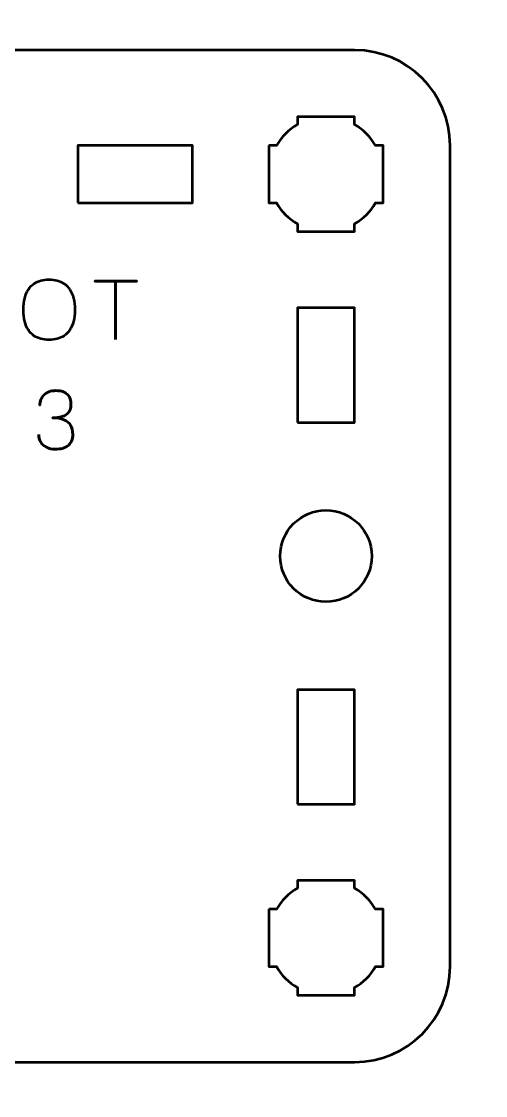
# Model space of a CAD drawing. Header units: centimetres. Extents: x -21 to 0, y -29.7 to 0.
# Drawn here: x -8.2 to -5.76, y -22.88 to -17.25 of the extents above; entities that cross this region are included whole.
import ezdxf

# ---------------------------------------------------------------- set-up
doc = ezdxf.new("R2010")
doc.units = ezdxf.units.CM
doc.header["$MEASUREMENT"] = 0
doc.layers.add('Layer 1', color=7, linetype='Continuous')

msp = doc.modelspace()

# ---------------------------------------------------------------- linework, layer by layer
at = {"layer": 'Layer 1', "lineweight": 53}
for points in [[(-6.75, -19.35), (-6.45, -19.35), (-6.45, -18.75), (-6.75, -18.75), (-6.75, -19.35)], [(-6.75, -21.35), (-6.45, -21.35), (-6.45, -20.75), (-6.75, -20.75), (-6.75, -21.35)]]:
    msp.add_lwpolyline(points, close=True, dxfattribs=at)
msp.add_ellipse((-6.6, -20.05), major_axis=(0, 0.24), ratio=1, dxfattribs=at)
at = {"layer": 'Layer 1', "color": 1, "lineweight": 53}
msp.add_open_spline([(-21.00003, -29.19995), (-21.00003, -29.19995), (-21.00003, -2.89992), (-21.00003, -2.89992), (-21.00003, -2.89992), (-21.00003, -2.81709), (-20.93286, -2.74992), (-20.85003, -2.74992), (-20.85003, -2.74992), (-20.7672, -2.74992), (-20.70003, -2.68275), (-20.70003, -2.59992), (-20.70003, -2.59992), (-20.70003, -2.51709), (-20.7672, -2.44992), (-20.85003, -2.44992), (-20.85003, -2.44992), (-20.93286, -2.44992), (-21.00003, -2.38275), (-21.00003, -2.29992), (-21.00003, -2.29992), (-21.00003, -2.21709), (-20.93286, -2.14992), (-20.85003, -2.14992), (-20.85003, -2.14992), (-20.7672, -2.14992), (-20.70003, -2.08275), (-20.70003, -1.99992), (-20.70003, -1.99992), (-20.70003, -1.91709), (-20.7672, -1.84992), (-20.85003, -1.84992), (-20.85003, -1.84992), (-20.93286, -1.84992), (-21.00003, -1.78275), (-21.00003, -1.69992), (-21.00003, -1.69992), (-21.00003, -1.61709), (-20.93286, -1.54992), (-20.85003, -1.54992), (-20.85003, -1.54992), (-20.7672, -1.54992), (-20.70003, -1.48275), (-20.70003, -1.39992), (-20.70003, -1.39992), (-20.70003, -1.31709), (-20.7672, -1.24992), (-20.85003, -1.24992), (-20.85003, -1.24992), (-20.93286, -1.24992), (-21.00003, -1.18275), (-21.00003, -1.09992), (-21.00003, -1.09992), (-21.00003, -1.09992), (-21.00003, -0.49992), (-21.00003, -0.49992), (-21.00003, -0.49992), (-21.00003, -0.22295), (-20.77694, 0.00004), (-20.49994, 0.00004), (-20.49994, 0.00004), (-20.49994, 0.00004), (-0.50008, 0.00004), (-0.50008, 0.00004), (-0.50008, 0.00004), (-0.22294, 0.00004), (0.00002, -0.22295), (0.00002, -0.49992), (0.00002, -0.49992), (0.00002, -0.49992), (0.00002, -29.19995), (0.00002, -29.19995), (0.00002, -29.19995), (0.00002, -29.47695), (-0.22294, -29.70004), (-0.50008, -29.70004), (-0.50008, -29.70004), (-0.50008, -29.70004), (-20.49994, -29.70004), (-20.49994, -29.70004), (-20.49994, -29.70004), (-20.77694, -29.70004), (-21.00003, -29.47695), (-21.00003, -29.19995)], degree=3, knots=[0, 0, 0, 0, 0.047619, 0.047619, 0.047619, 0.047619, 0.0952381, 0.0952381, 0.0952381, 0.0952381, 0.1428571, 0.1428571, 0.1428571, 0.1428571, 0.1904762, 0.1904762, 0.1904762, 0.1904762, 0.2380952, 0.2380952, 0.2380952, 0.2380952, 0.2857143, 0.2857143, 0.2857143, 0.2857143, 0.3333333, 0.3333333, 0.3333333, 0.3333333, 0.3809524, 0.3809524, 0.3809524, 0.3809524, 0.4285714, 0.4285714, 0.4285714, 0.4285714, 0.4761905, 0.4761905, 0.4761905, 0.4761905, 0.5238095, 0.5238095, 0.5238095, 0.5238095, 0.5714286, 0.5714286, 0.5714286, 0.5714286, 0.6190476, 0.6190476, 0.6190476, 0.6190476, 0.6666667, 0.6666667, 0.6666667, 0.6666667, 0.7142857, 0.7142857, 0.7142857, 0.7142857, 0.7619048, 0.7619048, 0.7619048, 0.7619048, 0.8095238, 0.8095238, 0.8095238, 0.8095238, 0.8571429, 0.8571429, 0.8571429, 0.8571429, 0.9047619, 0.9047619, 0.9047619, 0.9047619, 0.952381, 0.952381, 0.952381, 0.952381, 1, 1, 1, 1], dxfattribs=at)
at = {"layer": 'Layer 1', "color": 3, "lineweight": 53}
msp.add_open_spline([(-11.25, -22.2), (-11.25, -22.2), (-11.25, -17.9), (-11.25, -17.9), (-11.25, -17.9), (-11.25, -17.62391), (-11.02609, -17.4), (-10.75, -17.4), (-10.75, -17.4), (-10.75, -17.4), (-6.45, -17.4), (-6.45, -17.4), (-6.45, -17.4), (-6.17391, -17.4), (-5.95, -17.62391), (-5.95, -17.9), (-5.95, -17.9), (-5.95, -17.9), (-5.95, -22.2), (-5.95, -22.2), (-5.95, -22.2), (-5.95, -22.47609), (-6.17391, -22.7), (-6.45, -22.7), (-6.45, -22.7), (-6.45, -22.7), (-10.75, -22.7), (-10.75, -22.7), (-10.75, -22.7), (-11.02609, -22.7), (-11.25, -22.47609), (-11.25, -22.2)], degree=3, knots=[0, 0, 0, 0, 0.125, 0.125, 0.125, 0.125, 0.25, 0.25, 0.25, 0.25, 0.375, 0.375, 0.375, 0.375, 0.5, 0.5, 0.5, 0.5, 0.625, 0.625, 0.625, 0.625, 0.75, 0.75, 0.75, 0.75, 0.875, 0.875, 0.875, 0.875, 1, 1, 1, 1], dxfattribs=at)
at = {"layer": 'Layer 1', "lineweight": 53}
for points, knots in [([(-6.9, -17.9), (-6.9, -17.9), (-6.85985, -17.9), (-6.85985, -17.9), (-6.85985, -17.9), (-6.8335, -17.85447), (-6.79553, -17.8165), (-6.75, -17.79015), (-6.75, -17.79015), (-6.75, -17.79015), (-6.75, -17.75), (-6.75, -17.75), (-6.75, -17.75), (-6.75, -17.75), (-6.6, -17.75), (-6.6, -17.75), (-6.6, -17.75), (-6.6, -17.75), (-6.45, -17.75), (-6.45, -17.75), (-6.45, -17.75), (-6.45, -17.75), (-6.45, -17.79015), (-6.45, -17.79015), (-6.45, -17.79015), (-6.40447, -17.8165), (-6.3665, -17.85447), (-6.34015, -17.9), (-6.34015, -17.9), (-6.34015, -17.9), (-6.3, -17.9), (-6.3, -17.9), (-6.3, -17.9), (-6.3, -17.9), (-6.3, -18.05), (-6.3, -18.05), (-6.3, -18.05), (-6.3, -18.05), (-6.3, -18.2), (-6.3, -18.2), (-6.3, -18.2), (-6.3, -18.2), (-6.34015, -18.2), (-6.34015, -18.2), (-6.34015, -18.2), (-6.3665, -18.24553), (-6.40447, -18.2835), (-6.45, -18.30985), (-6.45, -18.30985), (-6.45, -18.30985), (-6.45, -18.35), (-6.45, -18.35), (-6.45, -18.35), (-6.45, -18.35), (-6.6, -18.35), (-6.6, -18.35), (-6.6, -18.35), (-6.6, -18.35), (-6.75, -18.35), (-6.75, -18.35), (-6.75, -18.35), (-6.75, -18.35), (-6.75, -18.30985), (-6.75, -18.30985), (-6.75, -18.30985), (-6.79553, -18.2835), (-6.8335, -18.24553), (-6.85985, -18.2), (-6.85985, -18.2), (-6.85985, -18.2), (-6.9, -18.2), (-6.9, -18.2), (-6.9, -18.2), (-6.9, -18.2), (-6.9, -18.05), (-6.9, -18.05), (-6.9, -18.05), (-6.9, -18.05), (-6.9, -17.9), (-6.9, -17.9)], [0, 0, 0, 0, 0.05, 0.05, 0.05, 0.05, 0.1, 0.1, 0.1, 0.1, 0.15, 0.15, 0.15, 0.15, 0.2, 0.2, 0.2, 0.2, 0.25, 0.25, 0.25, 0.25, 0.3, 0.3, 0.3, 0.3, 0.35, 0.35, 0.35, 0.35, 0.4, 0.4, 0.4, 0.4, 0.45, 0.45, 0.45, 0.45, 0.5, 0.5, 0.5, 0.5, 0.55, 0.55, 0.55, 0.55, 0.6, 0.6, 0.6, 0.6, 0.65, 0.65, 0.65, 0.65, 0.7, 0.7, 0.7, 0.7, 0.75, 0.75, 0.75, 0.75, 0.8, 0.8, 0.8, 0.8, 0.85, 0.85, 0.85, 0.85, 0.9, 0.9, 0.9, 0.9, 0.95, 0.95, 0.95, 0.95, 1, 1, 1, 1]), ([(-7.9, -18.2), (-7.9, -18.2), (-7.9, -17.9), (-7.9, -17.9), (-7.9, -17.9), (-7.9, -17.9), (-7.3, -17.9), (-7.3, -17.9), (-7.3, -17.9), (-7.3, -17.9), (-7.3, -18.2), (-7.3, -18.2), (-7.3, -18.2), (-7.3, -18.2), (-7.9, -18.2), (-7.9, -18.2)], [0, 0, 0, 0, 0.25, 0.25, 0.25, 0.25, 0.5, 0.5, 0.5, 0.5, 0.75, 0.75, 0.75, 0.75, 1, 1, 1, 1]), ([(-6.9, -21.9), (-6.9, -21.9), (-6.85985, -21.9), (-6.85985, -21.9), (-6.85985, -21.9), (-6.8335, -21.85447), (-6.79553, -21.8165), (-6.75, -21.79015), (-6.75, -21.79015), (-6.75, -21.79015), (-6.75, -21.75), (-6.75, -21.75), (-6.75, -21.75), (-6.75, -21.75), (-6.6, -21.75), (-6.6, -21.75), (-6.6, -21.75), (-6.6, -21.75), (-6.45, -21.75), (-6.45, -21.75), (-6.45, -21.75), (-6.45, -21.75), (-6.45, -21.79015), (-6.45, -21.79015), (-6.45, -21.79015), (-6.40447, -21.8165), (-6.3665, -21.85447), (-6.34015, -21.9), (-6.34015, -21.9), (-6.34015, -21.9), (-6.3, -21.9), (-6.3, -21.9), (-6.3, -21.9), (-6.3, -21.9), (-6.3, -22.05), (-6.3, -22.05), (-6.3, -22.05), (-6.3, -22.05), (-6.3, -22.2), (-6.3, -22.2), (-6.3, -22.2), (-6.3, -22.2), (-6.34015, -22.2), (-6.34015, -22.2), (-6.34015, -22.2), (-6.3665, -22.24553), (-6.40447, -22.2835), (-6.45, -22.30985), (-6.45, -22.30985), (-6.45, -22.30985), (-6.45, -22.35), (-6.45, -22.35), (-6.45, -22.35), (-6.45, -22.35), (-6.6, -22.35), (-6.6, -22.35), (-6.6, -22.35), (-6.6, -22.35), (-6.75, -22.35), (-6.75, -22.35), (-6.75, -22.35), (-6.75, -22.35), (-6.75, -22.30985), (-6.75, -22.30985), (-6.75, -22.30985), (-6.79553, -22.2835), (-6.8335, -22.24553), (-6.85985, -22.2), (-6.85985, -22.2), (-6.85985, -22.2), (-6.9, -22.2), (-6.9, -22.2), (-6.9, -22.2), (-6.9, -22.2), (-6.9, -22.05), (-6.9, -22.05), (-6.9, -22.05), (-6.9, -22.05), (-6.9, -21.9), (-6.9, -21.9)], [0, 0, 0, 0, 0.05, 0.05, 0.05, 0.05, 0.1, 0.1, 0.1, 0.1, 0.15, 0.15, 0.15, 0.15, 0.2, 0.2, 0.2, 0.2, 0.25, 0.25, 0.25, 0.25, 0.3, 0.3, 0.3, 0.3, 0.35, 0.35, 0.35, 0.35, 0.4, 0.4, 0.4, 0.4, 0.45, 0.45, 0.45, 0.45, 0.5, 0.5, 0.5, 0.5, 0.55, 0.55, 0.55, 0.55, 0.6, 0.6, 0.6, 0.6, 0.65, 0.65, 0.65, 0.65, 0.7, 0.7, 0.7, 0.7, 0.75, 0.75, 0.75, 0.75, 0.8, 0.8, 0.8, 0.8, 0.85, 0.85, 0.85, 0.85, 0.9, 0.9, 0.9, 0.9, 0.95, 0.95, 0.95, 0.95, 1, 1, 1, 1])]:
    msp.add_open_spline(points, degree=3, knots=knots, dxfattribs=at)
at = {"layer": 'Layer 1', "color": 5, "lineweight": 53}
for points, knots in [([(-8.05073, -18.91748), (-8.03584, -18.91755), (-8.02173, -18.91579), (-8.00826, -18.91233), (-8.00826, -18.91233), (-7.99485, -18.9088), (-7.98258, -18.9033), (-7.97136, -18.89568), (-7.97136, -18.89568), (-7.96014, -18.88813), (-7.9504, -18.87818), (-7.94215, -18.8659), (-7.94215, -18.8659), (-7.93389, -18.85363), (-7.92754, -18.83874), (-7.92303, -18.82124), (-7.92303, -18.82124), (-7.91844, -18.80375), (-7.91618, -18.78335), (-7.91611, -18.76), (-7.91611, -18.76), (-7.91618, -18.73665), (-7.91844, -18.71626), (-7.92303, -18.69869), (-7.92303, -18.69869), (-7.92754, -18.68112), (-7.93389, -18.66616), (-7.94215, -18.65382), (-7.94215, -18.65382), (-7.9504, -18.64147), (-7.96014, -18.63145), (-7.97136, -18.62376), (-7.97136, -18.62376), (-7.98258, -18.61607), (-7.99485, -18.6105), (-8.00826, -18.6069), (-8.00826, -18.6069), (-8.02173, -18.60337), (-8.03584, -18.60161), (-8.05073, -18.60168), (-8.05073, -18.60168), (-8.06562, -18.60161), (-8.07973, -18.60337), (-8.09321, -18.6069), (-8.09321, -18.6069), (-8.10661, -18.6105), (-8.11889, -18.61607), (-8.13011, -18.62376), (-8.13011, -18.62376), (-8.14132, -18.63145), (-8.15106, -18.64147), (-8.15932, -18.65382), (-8.15932, -18.65382), (-8.16757, -18.66616), (-8.17392, -18.68112), (-8.17844, -18.69869), (-8.17844, -18.69869), (-8.18302, -18.71626), (-8.18528, -18.73665), (-8.18535, -18.76), (-8.18535, -18.76), (-8.18528, -18.78335), (-8.18302, -18.80375), (-8.17844, -18.82124), (-8.17844, -18.82124), (-8.17392, -18.83874), (-8.16757, -18.85363), (-8.15932, -18.8659), (-8.15932, -18.8659), (-8.15106, -18.87818), (-8.14132, -18.88813), (-8.13011, -18.89568), (-8.13011, -18.89568), (-8.11889, -18.9033), (-8.10661, -18.9088), (-8.09321, -18.91233), (-8.09321, -18.91233), (-8.07973, -18.91579), (-8.06562, -18.91755), (-8.05073, -18.91748)], [0, 0, 0, 0, 0.05, 0.05, 0.05, 0.05, 0.1, 0.1, 0.1, 0.1, 0.15, 0.15, 0.15, 0.15, 0.2, 0.2, 0.2, 0.2, 0.25, 0.25, 0.25, 0.25, 0.3, 0.3, 0.3, 0.3, 0.35, 0.35, 0.35, 0.35, 0.4, 0.4, 0.4, 0.4, 0.45, 0.45, 0.45, 0.45, 0.5, 0.5, 0.5, 0.5, 0.55, 0.55, 0.55, 0.55, 0.6, 0.6, 0.6, 0.6, 0.65, 0.65, 0.65, 0.65, 0.7, 0.7, 0.7, 0.7, 0.75, 0.75, 0.75, 0.75, 0.8, 0.8, 0.8, 0.8, 0.85, 0.85, 0.85, 0.85, 0.9, 0.9, 0.9, 0.9, 0.95, 0.95, 0.95, 0.95, 1, 1, 1, 1]), ([(-8.05073, -18.91748), (-8.03584, -18.91755), (-8.02173, -18.91579), (-8.00826, -18.91233), (-8.00826, -18.91233), (-7.99485, -18.9088), (-7.98258, -18.9033), (-7.97136, -18.89568), (-7.97136, -18.89568), (-7.96014, -18.88813), (-7.9504, -18.87818), (-7.94215, -18.8659), (-7.94215, -18.8659), (-7.93389, -18.85363), (-7.92754, -18.83874), (-7.92303, -18.82124), (-7.92303, -18.82124), (-7.91844, -18.80375), (-7.91618, -18.78335), (-7.91611, -18.76), (-7.91611, -18.76), (-7.91618, -18.73665), (-7.91844, -18.71626), (-7.92303, -18.69869), (-7.92303, -18.69869), (-7.92754, -18.68112), (-7.93389, -18.66616), (-7.94215, -18.65382), (-7.94215, -18.65382), (-7.9504, -18.64147), (-7.96014, -18.63145), (-7.97136, -18.62376), (-7.97136, -18.62376), (-7.98258, -18.61607), (-7.99485, -18.6105), (-8.00826, -18.6069), (-8.00826, -18.6069), (-8.02173, -18.60337), (-8.03584, -18.60161), (-8.05073, -18.60168), (-8.05073, -18.60168), (-8.06562, -18.60161), (-8.07973, -18.60337), (-8.09321, -18.6069), (-8.09321, -18.6069), (-8.10661, -18.6105), (-8.11889, -18.61607), (-8.13011, -18.62376), (-8.13011, -18.62376), (-8.14132, -18.63145), (-8.15106, -18.64147), (-8.15932, -18.65382), (-8.15932, -18.65382), (-8.16757, -18.66616), (-8.17392, -18.68112), (-8.17844, -18.69869), (-8.17844, -18.69869), (-8.18302, -18.71626), (-8.18528, -18.73665), (-8.18535, -18.76), (-8.18535, -18.76), (-8.18528, -18.78335), (-8.18302, -18.80375), (-8.17844, -18.82124), (-8.17844, -18.82124), (-8.17392, -18.83874), (-8.16757, -18.85363), (-8.15932, -18.8659), (-8.15932, -18.8659), (-8.15106, -18.87818), (-8.14132, -18.88813), (-8.13011, -18.89568), (-8.13011, -18.89568), (-8.11889, -18.9033), (-8.10661, -18.9088), (-8.09321, -18.91233), (-8.09321, -18.91233), (-8.07973, -18.91579), (-8.06562, -18.91755), (-8.05073, -18.91748)], [0, 0, 0, 0, 0.05, 0.05, 0.05, 0.05, 0.1, 0.1, 0.1, 0.1, 0.15, 0.15, 0.15, 0.15, 0.2, 0.2, 0.2, 0.2, 0.25, 0.25, 0.25, 0.25, 0.3, 0.3, 0.3, 0.3, 0.35, 0.35, 0.35, 0.35, 0.4, 0.4, 0.4, 0.4, 0.45, 0.45, 0.45, 0.45, 0.5, 0.5, 0.5, 0.5, 0.55, 0.55, 0.55, 0.55, 0.6, 0.6, 0.6, 0.6, 0.65, 0.65, 0.65, 0.65, 0.7, 0.7, 0.7, 0.7, 0.75, 0.75, 0.75, 0.75, 0.8, 0.8, 0.8, 0.8, 0.85, 0.85, 0.85, 0.85, 0.9, 0.9, 0.9, 0.9, 0.95, 0.95, 0.95, 0.95, 1, 1, 1, 1]), ([(-7.70191, -18.91494), (-7.70191, -18.91494), (-7.70191, -18.60972), (-7.70191, -18.60972), (-7.70191, -18.60972), (-7.70191, -18.60972), (-7.81155, -18.60972), (-7.81155, -18.60972), (-7.81155, -18.60972), (-7.81155, -18.60972), (-7.59142, -18.60972), (-7.59142, -18.60972), (-7.59142, -18.60972), (-7.59142, -18.60972), (-7.70191, -18.60972), (-7.70191, -18.60972), (-7.70191, -18.60972), (-7.70191, -18.60972), (-7.70191, -18.91494), (-7.70191, -18.91494)], [0, 0, 0, 0, 0.2, 0.2, 0.2, 0.2, 0.4, 0.4, 0.4, 0.4, 0.6, 0.6, 0.6, 0.6, 0.8, 0.8, 0.8, 0.8, 1, 1, 1, 1]), ([(-8.10513, -19.41363), (-8.10506, -19.42887), (-8.10153, -19.44213), (-8.09455, -19.45363), (-8.09455, -19.45363), (-8.08756, -19.46506), (-8.07761, -19.47402), (-8.06463, -19.48044), (-8.06463, -19.48044), (-8.05165, -19.48686), (-8.03606, -19.49011), (-8.01792, -19.49025), (-8.01792, -19.49025), (-8.00431, -19.49025), (-7.99196, -19.48884), (-7.98074, -19.48588), (-7.98074, -19.48588), (-7.96959, -19.48291), (-7.96, -19.47833), (-7.95188, -19.47205), (-7.95188, -19.47205), (-7.94377, -19.46577), (-7.93756, -19.45765), (-7.93312, -19.44778), (-7.93312, -19.44778), (-7.92874, -19.43783), (-7.92656, -19.4259), (-7.92649, -19.41193), (-7.92649, -19.41193), (-7.92641, -19.39331), (-7.93022, -19.37757), (-7.93777, -19.3648), (-7.93777, -19.3648), (-7.94532, -19.35203), (-7.95704, -19.34244), (-7.97277, -19.33588), (-7.97277, -19.33588), (-7.9885, -19.32931), (-8.00868, -19.326), (-8.03316, -19.326), (-8.03316, -19.326), (-8.01489, -19.32607), (-7.99958, -19.32438), (-7.98709, -19.32092), (-7.98709, -19.32092), (-7.97467, -19.31746), (-7.96473, -19.31259), (-7.95725, -19.30624), (-7.95725, -19.30624), (-7.94977, -19.29996), (-7.94434, -19.29248), (-7.94109, -19.28388), (-7.94109, -19.28388), (-7.93777, -19.27534), (-7.93615, -19.26596), (-7.93622, -19.25573), (-7.93622, -19.25573), (-7.93615, -19.24549), (-7.93756, -19.23604), (-7.94038, -19.22729), (-7.94038, -19.22729), (-7.94314, -19.21854), (-7.94765, -19.21085), (-7.95379, -19.20429), (-7.95379, -19.20429), (-7.95993, -19.19773), (-7.96804, -19.19258), (-7.97799, -19.18891), (-7.97799, -19.18891), (-7.98801, -19.18524), (-8.00022, -19.18341), (-8.01454, -19.18334), (-8.01454, -19.18334), (-8.02879, -19.18341), (-8.04128, -19.18552), (-8.05186, -19.18962), (-8.05186, -19.18962), (-8.06252, -19.19371), (-8.07126, -19.19928), (-8.07832, -19.20641), (-8.07832, -19.20641), (-8.0853, -19.21353), (-8.09053, -19.22165), (-8.09398, -19.23082), (-8.09398, -19.23082), (-8.09751, -19.23999), (-8.0992, -19.24973), (-8.0992, -19.25996), (-8.0992, -19.25996), (-8.0992, -19.24973), (-8.09751, -19.23999), (-8.09398, -19.23082), (-8.09398, -19.23082), (-8.09053, -19.22165), (-8.0853, -19.21353), (-8.07832, -19.20641), (-8.07832, -19.20641), (-8.07126, -19.19928), (-8.06252, -19.19371), (-8.05186, -19.18962), (-8.05186, -19.18962), (-8.04128, -19.18552), (-8.02879, -19.18341), (-8.01454, -19.18334), (-8.01454, -19.18334), (-8.00022, -19.18341), (-7.98801, -19.18524), (-7.97799, -19.18891), (-7.97799, -19.18891), (-7.96804, -19.19258), (-7.95993, -19.19773), (-7.95379, -19.20429), (-7.95379, -19.20429), (-7.94765, -19.21085), (-7.94314, -19.21854), (-7.94038, -19.22729), (-7.94038, -19.22729), (-7.93756, -19.23604), (-7.93615, -19.24549), (-7.93622, -19.25573), (-7.93622, -19.25573), (-7.93615, -19.26596), (-7.93777, -19.27534), (-7.94109, -19.28388), (-7.94109, -19.28388), (-7.94434, -19.29248), (-7.94977, -19.29996), (-7.95725, -19.30624), (-7.95725, -19.30624), (-7.96473, -19.31259), (-7.97467, -19.31746), (-7.98709, -19.32092), (-7.98709, -19.32092), (-7.99958, -19.32438), (-8.01489, -19.32607), (-8.03316, -19.326), (-8.03316, -19.326), (-8.00868, -19.326), (-7.9885, -19.32931), (-7.97277, -19.33588), (-7.97277, -19.33588), (-7.95704, -19.34244), (-7.94532, -19.35203), (-7.93777, -19.3648), (-7.93777, -19.3648), (-7.93022, -19.37757), (-7.92641, -19.39331), (-7.92649, -19.41193), (-7.92649, -19.41193), (-7.92656, -19.4259), (-7.92874, -19.43783), (-7.93312, -19.44778), (-7.93312, -19.44778), (-7.93756, -19.45765), (-7.94377, -19.46577), (-7.95188, -19.47205), (-7.95188, -19.47205), (-7.96, -19.47833), (-7.96959, -19.48291), (-7.98074, -19.48588), (-7.98074, -19.48588), (-7.99196, -19.48884), (-8.00431, -19.49025), (-8.01792, -19.49025), (-8.01792, -19.49025), (-8.03606, -19.49011), (-8.05165, -19.48686), (-8.06463, -19.48044), (-8.06463, -19.48044), (-8.07761, -19.47402), (-8.08756, -19.46506), (-8.09455, -19.45363), (-8.09455, -19.45363), (-8.10153, -19.44213), (-8.10506, -19.42887), (-8.10513, -19.41363)], [0, 0, 0, 0, 0.0227273, 0.0227273, 0.0227273, 0.0227273, 0.0454545, 0.0454545, 0.0454545, 0.0454545, 0.0681818, 0.0681818, 0.0681818, 0.0681818, 0.0909091, 0.0909091, 0.0909091, 0.0909091, 0.1136364, 0.1136364, 0.1136364, 0.1136364, 0.1363636, 0.1363636, 0.1363636, 0.1363636, 0.1590909, 0.1590909, 0.1590909, 0.1590909, 0.1818182, 0.1818182, 0.1818182, 0.1818182, 0.2045455, 0.2045455, 0.2045455, 0.2045455, 0.2272727, 0.2272727, 0.2272727, 0.2272727, 0.25, 0.25, 0.25, 0.25, 0.2727273, 0.2727273, 0.2727273, 0.2727273, 0.2954545, 0.2954545, 0.2954545, 0.2954545, 0.3181818, 0.3181818, 0.3181818, 0.3181818, 0.3409091, 0.3409091, 0.3409091, 0.3409091, 0.3636364, 0.3636364, 0.3636364, 0.3636364, 0.3863636, 0.3863636, 0.3863636, 0.3863636, 0.4090909, 0.4090909, 0.4090909, 0.4090909, 0.4318182, 0.4318182, 0.4318182, 0.4318182, 0.4545455, 0.4545455, 0.4545455, 0.4545455, 0.4772727, 0.4772727, 0.4772727, 0.4772727, 0.5, 0.5, 0.5, 0.5, 0.5227273, 0.5227273, 0.5227273, 0.5227273, 0.5454545, 0.5454545, 0.5454545, 0.5454545, 0.5681818, 0.5681818, 0.5681818, 0.5681818, 0.5909091, 0.5909091, 0.5909091, 0.5909091, 0.6136364, 0.6136364, 0.6136364, 0.6136364, 0.6363636, 0.6363636, 0.6363636, 0.6363636, 0.6590909, 0.6590909, 0.6590909, 0.6590909, 0.6818182, 0.6818182, 0.6818182, 0.6818182, 0.7045455, 0.7045455, 0.7045455, 0.7045455, 0.7272727, 0.7272727, 0.7272727, 0.7272727, 0.75, 0.75, 0.75, 0.75, 0.7727273, 0.7727273, 0.7727273, 0.7727273, 0.7954545, 0.7954545, 0.7954545, 0.7954545, 0.8181818, 0.8181818, 0.8181818, 0.8181818, 0.8409091, 0.8409091, 0.8409091, 0.8409091, 0.8636364, 0.8636364, 0.8636364, 0.8636364, 0.8863636, 0.8863636, 0.8863636, 0.8863636, 0.9090909, 0.9090909, 0.9090909, 0.9090909, 0.9318182, 0.9318182, 0.9318182, 0.9318182, 0.9545455, 0.9545455, 0.9545455, 0.9545455, 0.9772727, 0.9772727, 0.9772727, 0.9772727, 1, 1, 1, 1])]:
    msp.add_open_spline(points, degree=3, knots=knots, dxfattribs=at)

doc.saveas('drawing.dxf')
